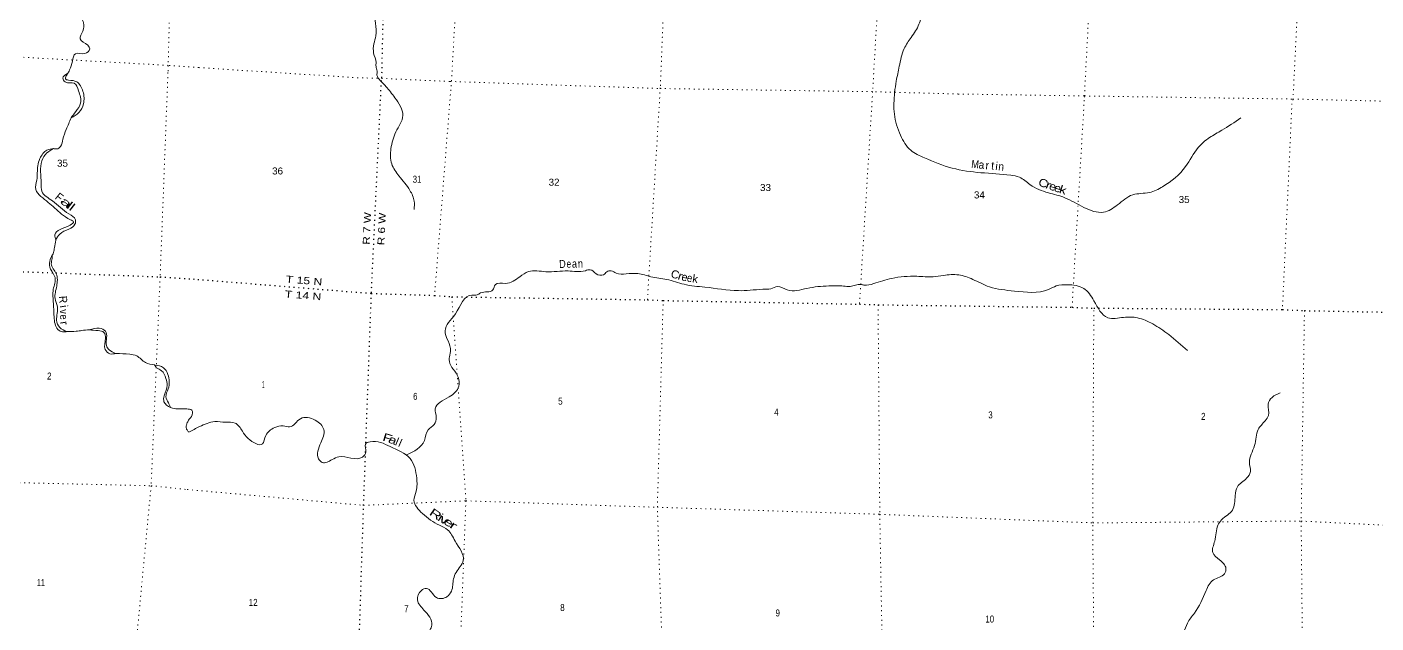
# Model space of a CAD drawing. Header units: feet. Extents: x -757852 to -501257, y -360805 to -170898.
# Drawn here: x -633352 to -599646, y -279945 to -265055 of the extents above; entities that cross this region are included whole.
import ezdxf
from ezdxf.enums import TextEntityAlignment as Align

# ---------------------------------------------------------------- set-up
doc = ezdxf.new("R2010")
doc.units = ezdxf.units.FT
doc.header["$LTSCALE"] = 80
doc.linetypes.add('DOTTED', pattern=[1.5, 0.3, -1.2])
for name, color, linetype, lineweight in [('39', 7, 'Continuous', 13), ('41', 7, 'Continuous', 13), ('6', 7, 'DOTTED', 25), ('7', 7, 'DOTTED', 13)]:
    doc.layers.add(name, color=color, linetype=linetype, lineweight=lineweight)

msp = doc.modelspace()

# ---------------------------------------------------------------- linework, layer by layer
at = {"layer": '39'}
for points in [[(-632285.47, -266125.33), (-632218.56, -265906.62), (-632141.68, -265722.3), (-631910.2, -265720.51), (-631785.4, -265604.29), (-631834.49, -265512.02), (-632026.18, -265354.31), (-631956.92, -265157.65), (-631939.7, -264953.1), (-632079.78, -264700.69), (-632182.92, -264427.47), (-632120.53, -264254.7), (-632013.84, -264196.16), (-631908.74, -264125.49), (-631746.26, -264197.67), (-631600.75, -264122.41), (-631386.76, -263872.6), (-631298.05, -263580.08), (-631373.1, -263424.53), (-631524.02, -263079.21), (-631541.87, -262726.57), (-631494.77, -262358.14), (-631377.69, -262002.28), (-631240.74, -261711.49), (-631217.63, -261511.17), (-631354.85, -261349.37), (-631455.76, -261070.2), (-631404.7, -260818.58), (-631413.08, -260655.36), (-631438.44, -260517.67), (-631294.61, -260317.65), (-631147.8, -260262.55), (-631036.67, -260192.09)], [(-616316.23, -259893.19), (-616253.64, -260061.12), (-616203.59, -260125.3), (-616082.14, -260161.8), (-616101.66, -260316.13), (-616085.91, -260383.13), (-616005.53, -260557.09), (-616035, -260765.44), (-615956.88, -260832.62), (-615919.31, -260908.44), (-616054.14, -260966.09), (-616006.1, -261030.2), (-615892.9, -261072.45), (-615772.23, -261131.06), (-615666.38, -261267.68), (-615673.82, -261478.81), (-615535.58, -261666.9), (-615412.35, -261824.26), (-615257.55, -261827.71), (-615168.3, -261921.46), (-614953.11, -261981.4), (-614679.23, -261860.2), (-614641.46, -261758.85), (-614462.85, -261714.82), (-614362.92, -261619.7), (-614169.79, -261620.47), (-613921.06, -261584.96), (-613826.88, -261481.57), (-613797.73, -261339.66), (-613656.05, -261372.85), (-613436.08, -261525.56), (-613391.79, -261696.24), (-613288.55, -261792.5), (-613125.7, -261796.23), (-612963.04, -262033.5), (-612796.77, -262168.22), (-612766.45, -262221.64), (-612644.65, -262248.08), (-612614.13, -262295.46), (-612495.33, -262349.99), (-612423.14, -262642.45), (-612323.36, -262837.24), (-612184.6, -263067.62), (-611960.09, -263262.78), (-611667.12, -263456.33), (-611520.18, -263682.98), (-611363.13, -263736.84), (-611215.03, -263816.56), (-611062.14, -263874.3), (-610913.92, -264064.75), (-610753.11, -264183.17), (-610847.1, -264395.28), (-610975.65, -264674.62), (-611065.07, -264985.53), (-611261.78, -265314.81), (-611434.61, -265594.6), (-611556.84, -266037.24), (-611632.31, -266409.05), (-611676.39, -266689.36)], [(-628923.39, -261189.01), (-628749.56, -261581.11), (-628561.62, -261843.43), (-628426.9, -262017.3), (-628215.49, -262298.57), (-628080.84, -262474.45), (-627934.05, -262533.99), (-627870.68, -262677.16), (-627795.54, -262828.79), (-627767.15, -262936.5), (-627619.21, -263135), (-627512.6, -263364.25), (-627425.65, -263465.97), (-627380.32, -263550.11), (-627269.59, -263547.98), (-627127.1, -263615.42), (-627090.31, -263713.36), (-626966.07, -263727.81), (-626862.92, -263769.7), (-626788.73, -263719.97), (-626738.3, -263830.47), (-626662.29, -263843.22), (-626542.71, -263875.63), (-626523.54, -263902.48), (-626402.3, -263945.01), (-626392.56, -264068.16), (-626291.49, -264111.99), (-626219.5, -264124.6), (-626201.25, -264177.59), (-626110.18, -264162.69), (-625994.83, -264200.98), (-625939.89, -264297.55), (-625845.58, -264304.9), (-625762.62, -264291.72), (-625621.79, -264349.04), (-625546.82, -264277.19), (-625373.58, -264271.22), (-625038.5, -264411.9), (-624826.86, -264572.38), (-624696.09, -264744.1), (-624643.31, -264959.37), (-624638.5, -265279.65), (-624683.76, -265479.39), (-624689.9, -265710.7), (-624629.72, -265944.35), (-624631.11, -266040.94), (-624603.07, -266158.7), (-624608.48, -266255.15), (-624577.37, -266336.11)], [(-632335.51, -266215.81), (-632454.68, -266331.39), (-632396.88, -266429.45), (-632170.47, -266461.61), (-632062.71, -266649.48), (-632012.26, -266954.48), (-632132.36, -267166.46), (-632247.04, -267324.29)], [(-632247.04, -267324.29), (-632054.61, -267192.66), (-631940.38, -266974.49), (-631954.5, -266664.43), (-632109.2, -266425.03), (-632315.2, -266381.35), (-632388.78, -266349.23), (-632381.56, -266303.17), (-632333.48, -266211.96)], [(-632285.47, -266125.33), (-632314.19, -266186.31), (-632333.48, -266211.96)], [(-624577.37, -266336.11), (-624382.66, -266545.36), (-624158.01, -266822.49), (-623961.41, -267267.96), (-624133.82, -267678.27), (-624258.15, -268095.79), (-624238.87, -268474.56), (-624057.02, -268776.8), (-623784.08, -269137.61), (-623677.85, -269407.83), (-623678.63, -269613.06)], [(-611676.39, -266689.36), (-611680.21, -267233.59), (-611525.72, -267760.53), (-611271.14, -268132.97), (-610925.9, -268324.5), (-610236.48, -268580.78), (-608773.44, -268759.34), (-608557.49, -268806.87), (-608292.51, -268992.42), (-607831, -269196.85), (-607421.84, -269319.52), (-606945.16, -269562.56), (-606453.5, -269681.2), (-606103.53, -269498.58), (-605725.84, -269248.22), (-605306.42, -269190.04), (-604977.43, -269045.14), (-604402.89, -268542.01), (-604088.27, -268066.76), (-603805.09, -267818.12), (-603499.35, -267636.43), (-603027.81, -267325.98)], [(-632247.04, -267324.29), (-632371.17, -267614.59), (-632453.91, -267859.74), (-632510.78, -268037.2), (-632609, -268102.97), (-632691.08, -268088.72)], [(-632691.08, -268088.72), (-632853.04, -268130.67), (-633027.45, -268343.22), (-633082.36, -268522.74), (-633107.67, -268880.02), (-633133.83, -269114.61), (-633001.54, -269287.05), (-632657.12, -269577.73), (-632264.47, -269869.7), (-632187.44, -269924.04), (-632271.91, -270002.23), (-632654.34, -270249.47), (-632631.7, -270384.81)], [(-632631.7, -270384.81), (-632533.15, -270228.56), (-632304.7, -270103.92), (-632152.72, -269981.27), (-632139.82, -269871.01), (-632302.94, -269723.89), (-632716.81, -269397.17), (-632980.13, -269158.91), (-632997.15, -268961.39), (-632978.56, -268396.8), (-632856.92, -268202.96), (-632687.84, -268089.28)], [(-632631.7, -270384.81), (-632666.56, -270566.88), (-632687.81, -270688.98), (-632717.45, -270746.51)], [(-632716.73, -270745.11), (-632784, -270909.64), (-632760.79, -271101.3), (-632649.73, -271317.41), (-632693.37, -271605.83), (-632690.6, -271965.87), (-632672.11, -272340.4), (-632549.06, -272637.27), (-632437.35, -272672.41), (-632351.91, -272666.44)], [(-632352.69, -272664.61), (-632534.98, -272559.21), (-632610.75, -272378.22), (-632590.03, -272042.94), (-632649.05, -271836.26), (-632608.91, -271527.64), (-632623.13, -271221.59), (-632743.3, -270969.04), (-632725.76, -270834.77), (-632717.45, -270746.51)], [(-623868.12, -275747.55), (-623423.87, -275388.3), (-623327.07, -275117), (-623179.2, -274981.76), (-623124.84, -274806.02), (-623152.03, -274594.07), (-622807.46, -274298.63), (-622564.03, -274030.91), (-622576.88, -273807.24), (-622798.76, -273411.46), (-622771, -273084.14), (-622859.67, -272836.49), (-622905.51, -272648.23), (-622648.32, -272221.88), (-622233.36, -271753.1), (-622106.67, -271750.15), (-622019.02, -271697.96), (-621713.82, -271624.92), (-621648.3, -271487.68), (-621402.48, -271461.48), (-621038.77, -271293.28), (-620822.74, -271165.74), (-620388.67, -271168.28), (-619833.5, -271149.63), (-619401.25, -271144.08), (-619280.06, -271118.87), (-619133.68, -271219.03), (-618945.33, -271243.75), (-618865.29, -271173.26), (-618754.1, -271145.79), (-618632.89, -271205.09), (-618378.06, -271223.38), (-618086.42, -271214.4), (-617762.7, -271294.74), (-617370.35, -271362.66), (-616935.03, -271483.96), (-616416.13, -271554.97), (-615576.03, -271641.87), (-615284.38, -271632.89), (-614970.27, -271608.36), (-614762.89, -271593.3), (-614598.82, -271538.95), (-614357.65, -271625.32), (-613864.28, -271585.04), (-613320.18, -271523.86), (-612950.43, -271526.85), (-612787.82, -271534.84), (-612519.34, -271485.05), (-612441.33, -271501.04), (-612197.33, -271466.75), (-611746.09, -271336.9), (-611119.77, -271283.77), (-610709.99, -271293.77), (-610453.98, -271261.78), (-610071.8, -271248.97), (-609722.68, -271360.11), (-609306.94, -271545.32), (-608680.33, -271651.16), (-607827.21, -271611.61), (-607634.21, -271523.75), (-607358.17, -271494.27), (-606948.31, -271586.77), (-606694.23, -271894.8), (-606348.38, -272317.76), (-605952.23, -272309.31), (-605604.82, -272321.81), (-605226.5, -272473.91), (-604826.71, -272739.22), (-604359.72, -273138.97)], [(-632354.75, -272666.56), (-632119.22, -272656.73), (-631984, -272638.21), (-631794.53, -272621.12)], [(-631794.53, -272621.12), (-631544.04, -272577.51), (-631391.22, -272655.97), (-631361.11, -272813.63), (-631364.23, -273012.63), (-631300.61, -273118.89), (-631130.02, -273209.9)], [(-631130.02, -273209.9), (-631281.05, -273217.95), (-631396.92, -273110.3), (-631391.72, -272830.91), (-631428.23, -272687.16), (-631575.85, -272641.01), (-631789.58, -272620.26)], [(-631130.02, -273209.9), (-630784.68, -273231.14), (-630610.78, -273271.96), (-630389.85, -273438.71), (-630164.17, -273499)], [(-629763.3, -274563.4), (-629928.48, -274418.24), (-629922.53, -274265.57), (-629849.36, -274002.06), (-629881.33, -273838.33), (-629990.9, -273642.36), (-630111.62, -273566.76), (-630164.17, -273499)], [(-630163.39, -273500.01), (-629938.69, -273567.33), (-629830.35, -273733.1), (-629823.67, -274097.26), (-629878.99, -274292.87), (-629818.52, -274443.29), (-629764.57, -274562.29)], [(-605495.3, -281784.59), (-605241.41, -281442), (-605135.12, -281366.12), (-605137.88, -281140.68), (-605091.95, -281067.35), (-604945.89, -280924.02), (-604731.42, -280862.85), (-604693.23, -280777.26), (-604605.02, -280700.94), (-604725.13, -280422.33), (-604631.49, -280285.77), (-604467.96, -280169.03), (-604358.28, -279948.35), (-604183.62, -279699.07), (-603891.04, -279134.74), (-603705.86, -278865.6), (-603430.96, -278713.34), (-603395.77, -278583.4), (-603555.54, -278368.22), (-603726.16, -278186.99), (-603675.19, -277898.47), (-603595.57, -277501.99), (-603503.93, -277365.39), (-603235, -277124.45), (-603164.26, -276763.97), (-603108.86, -276543.98), (-602880.76, -276330.21), (-602784.41, -276163.54), (-602811.23, -275935.5), (-602682.78, -275514.06), (-602588.86, -275107.87), (-602415.05, -274894.79), (-602333.55, -274761.96), (-602343.03, -274480.02), (-602244.57, -274309.37), (-602036.95, -274197.73)], [(-629763.3, -274563.4), (-629589.24, -274598.19), (-629428.22, -274592.41), (-629292.74, -274605.66)], [(-629292.74, -274605.66), (-629229.4, -274626.89), (-629213.13, -274696.66), (-629299.72, -274856.25)], [(-629299.72, -274856.25), (-629346.28, -274936.82), (-629369.55, -274999.67), (-629376.52, -275046.22), (-629353.26, -275118.37), (-629307.27, -275177.18)], [(-629307.27, -275177.18), (-629037.32, -275038.04), (-628660.59, -274914.43), (-628385.53, -274927.17), (-628150.88, -274949), (-627970.74, -275152.6), (-627826.28, -275335.21), (-627469.68, -275470.68), (-627386.45, -275263.44), (-627162.69, -275063.66), (-626950.69, -275022.55), (-626790.42, -275044.57), (-626520.37, -274841.89), (-626151.37, -274877.05), (-625935.83, -275113.71), (-626009.88, -275443.92), (-626067.45, -275842.95), (-625975.11, -275933.74), (-625728.26, -275863.3), (-625557.79, -275793.01), (-624971.09, -275801.28), (-624883.67, -275672.62), (-624897.18, -275477.11), (-624779.17, -275415.6), (-624275.55, -275538.56), (-623780, -275834.37), (-623614.58, -276323.35), (-623628.28, -276651.01), (-623683.86, -276879.05), (-623470.47, -277208.22), (-623047.24, -277502.27), (-622844.89, -277615.86), (-622654.48, -277896.18), (-622452.9, -278386.05), (-622630.61, -278679.52), (-622692.62, -278838.98), (-622746.12, -279149.57), (-622859.94, -279289.66), (-623123.6, -279305.36), (-623373.63, -279081.94), (-623497.39, -279131.24), (-623595.39, -279368.3), (-623434.5, -279621.74), (-623236.31, -279998.84), (-623283.42, -280122.45), (-623540.44, -280369.72), (-623581.26, -280567.93), (-623406.89, -280674.81), (-623197.38, -280997.85), (-623181.97, -281283.96), (-623038.56, -281854.91), (-622962.57, -282214.93), (-622799.26, -282279.29), (-622536.39, -282211.25), (-622359.44, -282294.04), (-622129.36, -282253.37), (-621907.02, -282371.48), (-621475.41, -282565.13), (-621336.79, -282739.55), (-621171.4, -282886.45), (-620861.77, -282881.93), (-620706.69, -282954.13), (-620539.36, -283018.58), (-620296.17, -283018.48), (-620056.07, -283151.1), (-619730.44, -283235.51), (-619286.98, -283266.46), (-619167.49, -283313.64), (-619123.62, -283328.8), (-618956.84, -283244.33), (-618881.96, -283308.53), (-618827.76, -283482.91), (-618589.86, -283365.97), (-618347.51, -283402.06), (-617899.16, -283481.42), (-617730.55, -283405.04), (-617624.31, -283331.17), (-617526.02, -283339.61), (-617541.6, -283490.14), (-617461.53, -283504.17), (-617241.47, -283290.21), (-617096.87, -283209.22), (-616853.25, -283191.02), (-616653.4, -283153.64), (-616385.37, -283037.43), (-616021.85, -282877.28), (-615811.22, -282894.49), (-615713.14, -282997.49), (-615482.7, -283027.26), (-615179.97, -282974.28), (-614920.83, -282894.08)]]:
    msp.add_spline(points, degree=3, dxfattribs=at)
at = {"layer": '6'}
for points in [[(-623239.37, -220584.67), (-623331.16, -223314.31), (-623319.91, -223737.5), (-623549.73, -228490.83), (-623550.52, -228969.97), (-623710.52, -233854.63), (-623711.88, -234178.72), (-623825.99, -239131.43), (-623820.09, -239477.93), (-623925.35, -245264.46), (-624078.06, -250570.15), (-624268.89, -255879.46), (-624315.41, -257072.23), (-624382.12, -261143.32), (-624492.99, -266339.15)], [(-626224.9, -312065.34), (-626315.29, -308591.78), (-625868.94, -303260.23), (-625761.34, -298061.27), (-625523.37, -292873.55), (-625306.14, -287713.48), (-625115.27, -282391.8), (-624940.98, -277005.33), (-624746.34, -271693.8), (-624492.99, -266339.15)], [(-660655.8, -270387.42), (-656793.92, -270555.08), (-651175.94, -270503.29), (-645841.86, -270699.35), (-643271.56, -270610.8), (-640640.66, -270823.5), (-635368.9, -271096.33), (-632711.28, -271195.97)], [(-632627.61, -271199.1), (-630024.88, -271296.68), (-629202.66, -271350.78)], [(-629202.66, -271350.78), (-624748.72, -271709.84), (-623168.17, -271762.49), (-622734.8, -271795.19), (-617850.53, -271870.1), (-617457, -271887.75), (-612551, -271979.28), (-612087.08, -271994.63), (-607240.73, -272058.54), (-606696.51, -272077.86), (-601984.18, -272114.36), (-601434.07, -272139.86), (-597749.54, -272211.14)]]:
    msp.add_lwpolyline(points, dxfattribs=at)
at = {"layer": '7'}
for p, q in [((-629057.35, -266070.27), (-625097.36, -266322.64)), ((-625097.36, -266322.64), (-624492.99, -266339.15)), ((-622744.55, -266386.85), (-623168.17, -271762.49)), ((-617850.53, -271870.1), (-617525.74, -266528.42)), ((-612223.03, -266671.04), (-612551, -271979.28)), ((-610086.35, -266729.6), (-612223.03, -266671.04)), ((-607240.73, -272058.54), (-606931.56, -266812.15)), ((-601747.24, -266970.88), (-601984.18, -272114.36))]:
    msp.add_line(p, q, dxfattribs=at)
for points in [[(-606931.56, -266812.15), (-606931.14, -266778.29), (-606660.84, -261561.31), (-606508.15, -256370.38), (-606327.17, -251174.14), (-606146.72, -245996.53), (-606190.81, -239984.43)], [(-601048.75, -240056.72), (-600950.22, -246157.3), (-601057.18, -251377.09), (-601263.21, -256553.45), (-601462.5, -261696.43), (-601720.7, -266855.46), (-601730.76, -266949.62)], [(-621983.01, -249881.6), (-622016.64, -250652.96), (-622402.76, -255902.09), (-622453.61, -261229.49), (-622744.55, -266386.85)], [(-611571.01, -250250.62), (-611605.86, -250978.34), (-611743.16, -256248.05), (-611919.32, -261420.04), (-612223.03, -266671.04)], [(-617525.74, -266528.42), (-617320.45, -261330.1), (-617076.02, -256047.78), (-616822.74, -251201.91)], [(-629598.72, -256651.6), (-629691.82, -260749.04), (-629823.67, -266014.31), (-629828.96, -266192.76)], [(-629057.35, -266070.27), (-629823.67, -266014.31), (-635125.76, -265718.26), (-640443.16, -265687.18), (-645543.87, -265559.24), (-650870.81, -265340.75), (-656720.24, -265159.92)], [(-629828.96, -266192.76), (-630024.88, -271296.68), (-630120.48, -273512.3)], [(-624492.99, -266339.15), (-622775.16, -266416.87), (-617533.39, -266592.46), (-612223.03, -266671.04)], [(-610086.35, -266729.6), (-606931.14, -266778.29), (-601720.7, -266855.46), (-597613.31, -266950.03)], [(-622734.8, -271795.19), (-622385.79, -276892.61), (-622585, -282141.65), (-622546.59, -287456.85), (-622393.41, -292849.3), (-622290.93, -298089.61), (-622063.11, -302954.67), (-621950.52, -308364.24), (-621923.33, -312182.52)], [(-616784.33, -303091.52), (-616812.54, -298199.13), (-617187.06, -292817.37), (-617231.56, -287590.56), (-617424.05, -282331.96), (-617602.01, -277053.6), (-617457, -271887.75)], [(-612087.08, -271994.63), (-612044.68, -277225.41), (-611949.74, -282529.92), (-611924.05, -287701.95), (-611916.19, -293034.51), (-611680.21, -298324.35), (-611517.18, -303209.97)], [(-606661.73, -312591.8), (-606597.44, -308640.25), (-606288.89, -303271.14), (-606429.84, -298472.58), (-606665.1, -293066.05), (-606690.66, -287974.52), (-606677.36, -282682.71), (-606725.46, -277437.7), (-606696.51, -272077.86)], [(-601434.07, -272139.86), (-601516.91, -277397.77), (-601464.16, -282701.25), (-601439.85, -288018.12), (-601388.52, -293210.89), (-601181.84, -298550.32), (-600963.47, -303819.61), (-601330.81, -306633.79), (-601334.72, -309205.31), (-601445.81, -312000.72)], [(-630122.39, -273556.49), (-630250.06, -276515.17), (-630755.78, -281850.89), (-630972.95, -287226.45), (-630948.14, -292576.27), (-631192.35, -297908.88), (-631075.76, -303208.85), (-631390.28, -308382.74), (-631376.4, -311923.91)], [(-660802.66, -275460.26), (-656953.81, -275425.4), (-651230.6, -275659.95), (-646154.08, -275939.66), (-641091.76, -276146.6), (-635702.66, -276392.38), (-630250.06, -276515.17), (-629347.38, -276610.06)], [(-629347.38, -276610.06), (-624940.98, -277005.33), (-622385.79, -276892.61), (-617602.01, -277053.6), (-612046.78, -277229.39), (-606723.59, -277443.78), (-601516.91, -277397.77), (-597890.61, -277578.01)]]:
    msp.add_lwpolyline(points, dxfattribs=at)

# ---------------------------------------------------------------- texts
at = {"layer": '41'}
for s, rotation, width, p in [('M', 353.638, 0.85, (-609672.59, -268581.18)), ('a', 354.865, 0.95, (-609512.21, -268595.05)), ('n', 353.977, 0.95, (-609019.53, -268639.28)), ('C', 336.709, 1.2, (-608000.76, -269043.92)), ('r', 338.684, 1.4, (-607865.58, -269093.99)), ('e', 342.008, 1.15, (-607751.11, -269134.57)), ('e', 342.755, 1.15, (-607626.49, -269176.65)), ('k', 342.733, 1.3, (-607496.54, -269219.89)), ('a', 321.706, 1.85, (-632434.18, -269518.4)), ('l', 321.717, 1.55, (-632345.21, -269588.61)), ('l', 321.717, 1.55, (-632283.4, -269637.39)), ('D', 1.895, 0.85, (-619970.63, -271074.12)), ('e', 0.91, 0.75, (-619811.99, -271069.27)), ('a', 1.91, 0.85, (-619670.62, -271066)), ('n', 1.561, 0.85, (-619522.09, -271064.83)), ('C', 342.351, 1.05, (-617188.8, -271330.08)), ('r', 342.351, 1.25, (-617056.37, -271371.26)), ('e', 351.49, 0.9, (-616808.19, -271423.69)), ('k', 351.49, 1.05, (-616669.61, -271443.72)), ('R', 274.096, 0.95, (-632546.87, -271871.46)), ('e', 276.559, 0.85, (-632527.92, -272310.59)), ('v', 273.556, 0.85, (-632529.78, -272171.37)), ('r', 279.182, 1.05, (-632519.42, -272467.57)), ('F', 342.742, 1.45, (-624373.04, -275417.25)), ('a', 338.609, 1.35, (-624249.38, -275462.89)), ('R', 325.305, 1.55, (-623197.34, -277310.12)), ('i', 327.452, 1.4, (-623072.81, -277391.03)), ('v', 326.452, 1.7, (-622980.89, -277451.54)), ('e', 328.337, 1.55, (-622871.31, -277509.32)), ('r', 325.933, 1.8, (-622749.61, -277588.36))]:
    msp.add_text(s, height=200, rotation=rotation, dxfattribs=dict(at, width=width)).set_placement(p, align=Align.CENTER)
for s, rotation, p in [('r', 354.865, (-609365.61, -268610.14)), ('t', 354.865, (-609231.72, -268618.4)), ('i', 353.977, (-609135.44, -268629.14)), ('F', 321.706, (-632606.06, -269384.41)), ('e', 347.727, (-616940.94, -271398.17)), ('i', 279.096, (-632529.49, -272049.87)), ('l', 337.694, (-624141.57, -275507.06)), ('l', 336.269, (-624064.63, -275539.92))]:
    msp.add_text(s, height=200, rotation=rotation, dxfattribs=at).set_placement(p, align=Align.CENTER)
at = {"layer": '6'}
for s, rotation, width, p in [('R 7 W', 87.291, 1.25, (-624789.87, -270497.99)), ('R 6 W', 87.291, 1.25, (-624422.84, -270511.14)), ('T 15 N', 355.391, 1.3, (-626890.67, -271438.63)), ('T 14 N', 355.391, 1.3, (-626915.12, -271808.75))]:
    msp.add_text(s, height=175, rotation=rotation, dxfattribs=dict(at, width=width)).set_placement(p)
at = {"layer": '7'}
for s, width, p in [('35', 1.05, (-632600.95, -268545.99)), ('36', 1.05, (-627227.75, -268739.68)), ('31', 0.85, (-623715.44, -268945.65)), ('32', 1.05, (-620319.31, -269020.3)), ('33', 1.05, (-615036.24, -269153.93)), ('34', 1.05, (-609692.02, -269338.14)), ('35', 1.05, (-604576.97, -269453.33)), ('2', 0.85, (-632850.25, -273863.12)), ('1', 0.4, (-627479.3, -274077.99)), ('6', 0.85, (-623704.93, -274370.41)), ('5', 0.85, (-620079.09, -274491.87)), ('4', 0.85, (-614682.34, -274764.51)), ('3', 0.85, (-609333.86, -274832.51)), ('2', 0.85, (-604016.57, -274869.69)), ('11', 0.65, (-633106.03, -279023.36)), ('12', 0.85, (-627810.1, -279517.92)), ('7', 0.85, (-623928.07, -279676.49)), ('8', 0.85, (-620028.23, -279645.86)), ('9', 0.85, (-614649.6, -279780.17)), ('10', 0.85, (-609408.59, -279932.95))]:
    msp.add_text(s, height=175, dxfattribs=dict(at, width=width)).set_placement(p)

doc.saveas('drawing.dxf')
